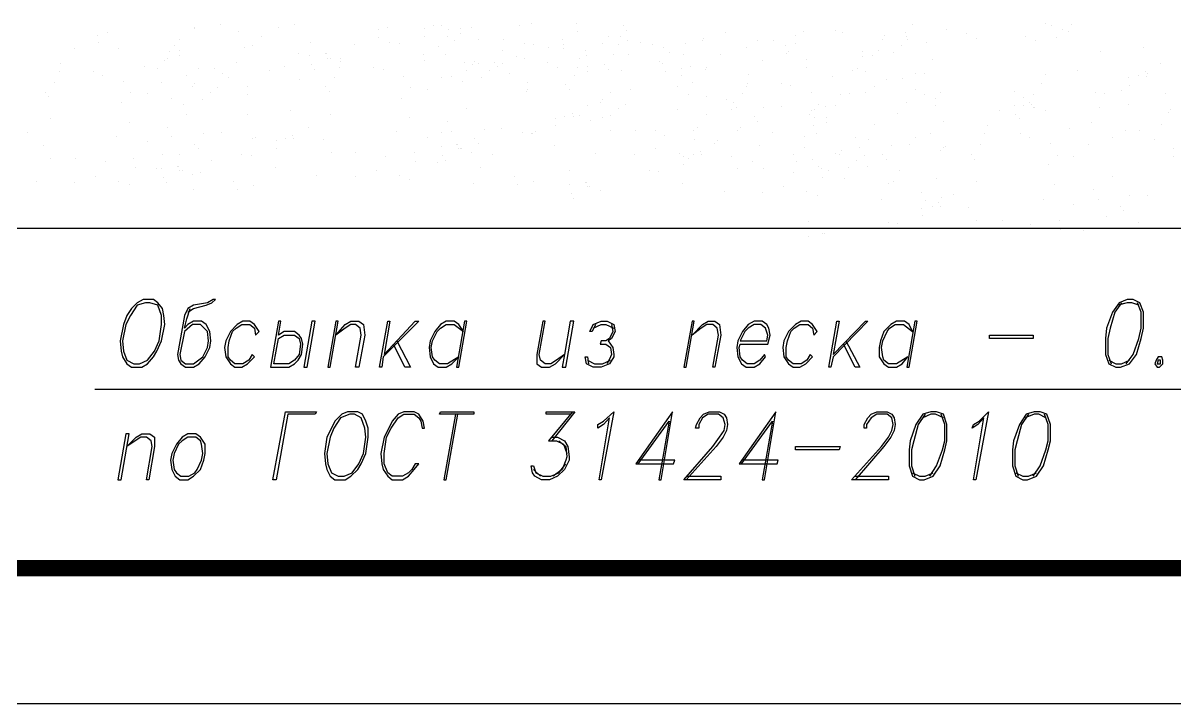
# Model space of a CAD drawing. Header units: millimetres. Extents: x 4241 to 6572, y 870 to 1291.
# Drawn here: x 5114.76 to 5157.22, y 870.65 to 895.74 of the extents above; entities that cross this region are included whole.
import ezdxf
from ezdxf.enums import TextEntityAlignment as Align

# ---------------------------------------------------------------- set-up
doc = ezdxf.new("R2010")
doc.units = ezdxf.units.MM
doc.layers.add('_Штамп_рамка', color=7, linetype='Continuous')
doc.layers.add('PDF _0', color=7, linetype='Continuous')
doc.styles.add('Romans_2.5', font='romans.shx', dxfattribs={"width": 0.75, "height": 2.5})

# ---------------------------------------------------------------- blocks, each defined once
blk = doc.blocks.new('*U779')
blk.add_lwpolyline([(0, 0), (0, 420), (1189, 420), (1189, 0), (0, 0)])
at = {"const_width": 0.6}
blk.add_lwpolyline([(20, 5), (20, 415), (1184, 415), (1184, 5), (20, 5)], dxfattribs=at)
at = {"style": 'Romans_2.5', "width": 0.75}
blk.add_attdef('ФОРМАТ', text='', height=2.5, dxfattribs=at).set_placement((1149, 2.5), align=Align.MIDDLE_LEFT)

msp = doc.modelspace()

# ---------------------------------------------------------------- linework, layer by layer
at = {"layer": 'PDF _0', "lineweight": 25}
for points in [[(5117.4084, 882.2574), (5169.7765, 882.2574), (5194.7117, 919.7237)], [(5092.8542, 888.1843), (5226.5475, 888.1843), (5227.5212, 886.1099), (5228.1986, 890.2587), (5229.1723, 888.1843), (5316.2973, 888.1843)], [(5120.8375, 885.0939), (5121.0492, 885.2209), (5121.5149, 885.3479), (5121.7265, 885.4325), (5121.8535, 885.5595), (5121.7689, 885.5595), (5121.5572, 885.4325), (5121.0492, 885.3479), (5120.8375, 885.2209), (5120.7105, 884.9669), (5120.4565, 883.5275), (5120.4988, 883.3158), (5120.5835, 883.1888), (5120.7528, 883.0618), (5121.0492, 883.0618), (5121.2608, 883.1888), (5121.4725, 883.4428), (5121.6419, 883.7815), (5121.6842, 884.0355), (5121.6419, 884.3742), (5121.5149, 884.6282), (5121.3455, 884.7552), (5121.0492, 884.7552), (5120.8375, 884.6282), (5120.7105, 884.5012), (5120.7952, 884.8399), (5120.9222, 885.2209)], [(5155.2557, 885.4325), (5155.0017, 885.0939), (5154.8323, 884.5012), (5154.7477, 884.1202), (5154.7477, 883.5275), (5154.8747, 883.1888)], [(5155.8907, 885.3479), (5155.6367, 885.4325), (5155.4674, 885.4325), (5155.1287, 885.3479)], [(5155.425, 883.1888), (5155.679, 883.5275), (5155.8907, 884.1202), (5155.9754, 884.5012), (5155.9754, 885.0939), (5155.8484, 885.4325)], [(5135.8664, 884.6282), (5135.7393, 884.3742), (5135.6547, 884.3742), (5135.7817, 884.6282), (5136.078, 884.7552), (5136.2897, 884.7552), (5136.5437, 884.6282), (5136.586, 884.3742), (5136.459, 884.1202), (5136.332, 884.0355), (5136.5014, 883.7815), (5136.5437, 883.5275), (5136.5437, 883.4428), (5136.3744, 883.1888), (5136.078, 883.0618), (5135.7817, 883.0618), (5135.5277, 883.1888), (5135.4853, 883.4428), (5135.57, 883.4428), (5135.6123, 883.1888)], [(5135.7817, 884.5012), (5136.078, 884.6282), (5136.2474, 884.6282), (5136.5437, 884.5012)], [(5136.459, 884.6282), (5136.5014, 884.3742), (5136.3744, 884.1202), (5136.2474, 884.0355), (5136.078, 884.0355), (5136.0357, 883.9085), (5136.2474, 883.9085), (5136.4167, 883.7815), (5136.459, 883.5275), (5136.4167, 883.4428), (5136.2897, 883.1888)], [(5128.5424, 884.0355), (5129.0505, 883.0618), (5128.8388, 883.0618), (5128.4154, 883.9085)], [(5145.0953, 884.0355), (5145.6034, 883.0618), (5145.434, 883.0618), (5145.0107, 883.9085)], [(5135.57, 883.3158), (5135.824, 883.1888), (5136.1204, 883.1888), (5136.4167, 883.3158)], [(5154.79, 883.3158), (5155.044, 883.1888), (5155.2557, 883.1888), (5155.552, 883.3158)], [(5130.7015, 881.3261), (5130.2782, 878.913), (5130.3628, 878.913), (5130.7862, 881.3261)], [(5134.9773, 881.3261), (5134.046, 881.3261), (5134.046, 881.4107), (5135.1043, 881.4107), (5134.2576, 880.3524)], [(5135.0197, 881.4107), (5134.1306, 880.3524), (5134.427, 880.3524), (5134.681, 880.2254), (5134.808, 879.8867)], [(5137.4327, 879.5057), (5138.5758, 881.0721), (5138.1948, 878.913), (5138.2794, 878.913), (5138.7028, 881.4107), (5137.3481, 879.5057), (5138.7451, 879.5057), (5138.7875, 879.6327), (5137.4327, 879.6327)], [(5139.2531, 879.04), (5140.4808, 879.04), (5140.4808, 878.913), (5139.1261, 878.913), (5140.1845, 880.1407), (5140.4385, 880.4794), (5140.6079, 880.7334), (5140.6502, 880.9451), (5140.5655, 881.1991), (5140.3962, 881.3261), (5140.0152, 881.3261), (5139.8035, 881.1991), (5139.6765, 880.9451), (5139.6765, 880.8181), (5139.5495, 880.8181), (5139.5918, 880.9451), (5139.7188, 881.1991), (5139.8458, 881.3261), (5140.0575, 881.4107), (5140.4385, 881.4107), (5140.6079, 881.3261), (5140.6925, 881.1991), (5140.7349, 880.9451), (5140.6925, 880.7334), (5140.5655, 880.4794), (5140.3115, 880.1407), (5139.2108, 878.913)], [(5141.2429, 879.5057), (5142.3859, 881.0721), (5142.0049, 878.913), (5142.0896, 878.913), (5142.5129, 881.4107), (5141.1582, 879.5057), (5142.5553, 879.5057), (5142.5976, 879.6327), (5141.2429, 879.6327)], [(5145.434, 879.04), (5146.6617, 879.04), (5146.6617, 878.913), (5145.307, 878.913), (5146.4077, 880.1407), (5146.6617, 880.4794), (5146.7887, 880.7334), (5146.8311, 880.9451), (5146.7887, 881.1991), (5146.6194, 881.3261), (5146.2384, 881.3261), (5146.0267, 881.1991), (5145.8574, 880.9451), (5145.8574, 880.8181), (5145.7727, 880.8181), (5145.7727, 880.9451), (5145.8997, 881.1991), (5146.0267, 881.3261), (5146.2384, 881.4107), (5146.6194, 881.4107), (5146.7887, 881.3261), (5146.8734, 881.1991), (5146.9157, 880.9451), (5146.8734, 880.7334), (5146.7464, 880.4794), (5146.4924, 880.1407), (5145.434, 878.913)], [(5148.0164, 881.3261), (5147.7624, 880.9451), (5147.5931, 880.3524), (5147.5084, 880.0137), (5147.5084, 879.421), (5147.6354, 879.04)], [(5148.6938, 881.1991), (5148.3975, 881.3261), (5148.2281, 881.3261), (5147.9318, 881.1991)], [(5148.1858, 879.04), (5148.4398, 879.421), (5148.6515, 880.0137), (5148.7361, 880.3524), (5148.7361, 880.9451), (5148.6091, 881.3261)], [(5151.8266, 881.3261), (5151.5726, 880.9451), (5151.4032, 880.3524), (5151.3186, 880.0137), (5151.3186, 879.421), (5151.4456, 879.04)], [(5152.4616, 881.1991), (5152.2076, 881.3261), (5152.0382, 881.3261), (5151.6996, 881.1991)], [(5151.9959, 879.04), (5152.2499, 879.421), (5152.4616, 880.0137), (5152.5463, 880.3524), (5152.5463, 880.9451), (5152.4193, 881.3261)], [(5134.2576, 880.4794), (5134.4693, 880.4794), (5134.7233, 880.3524), (5134.8503, 880.1407), (5134.8927, 879.7597), (5134.8927, 879.6327), (5134.7233, 879.294), (5134.4693, 879.04), (5134.173, 878.913), (5133.8766, 878.913), (5133.6226, 879.04), (5133.5379, 879.167), (5133.4956, 879.421), (5133.5803, 879.421), (5133.6649, 879.167), (5133.919, 879.04), (5134.2153, 879.04), (5134.5116, 879.167), (5134.7656, 879.5057)], [(5134.5116, 880.3524), (5134.7656, 880.1407), (5134.808, 879.7597), (5134.7656, 879.6327), (5134.6386, 879.294), (5134.3, 879.04)], [(5133.8343, 879.04), (5133.5803, 879.294)], [(5147.5508, 879.167), (5147.8048, 879.04), (5148.0164, 879.04), (5148.3128, 879.167)], [(5151.3609, 879.167), (5151.6149, 879.04), (5151.8266, 879.04), (5152.1229, 879.167)]]:
    msp.add_lwpolyline(points, dxfattribs=at)
at = {"layer": 'PDF _0', "lineweight": 9}
for points in [[(5121.0915, 895.5929), (5121.0915, 895.5929)], [(5121.0915, 895.5506), (5121.0915, 895.5506)], [(5122.0229, 895.6776), (5122.0229, 895.6776)], [(5124.1819, 895.5929), (5124.1819, 895.5929)], [(5124.7746, 895.6776), (5124.7746, 895.6776)], [(5128.2038, 895.5929), (5128.2038, 895.5929)], [(5129.5585, 895.5506), (5129.5585, 895.5506)], [(5129.8971, 895.6352), (5129.8971, 895.6352)], [(5130.1935, 895.6352), (5130.1935, 895.6352)], [(5130.8708, 895.5506), (5130.8708, 895.5506)], [(5131.2942, 895.5929), (5131.2942, 895.5929)], [(5133.0723, 895.6352), (5133.0723, 895.6352)], [(5133.4956, 895.7199), (5133.4956, 895.7199)], [(5135.1467, 895.7199), (5135.1467, 895.7199)], [(5136.8824, 895.6352), (5136.8824, 895.6352)], [(5147.5508, 895.6776), (5147.5508, 895.6776)], [(5152.4616, 895.7199), (5152.4616, 895.7199)], [(5152.6733, 895.6352), (5152.6733, 895.6352)], [(5153.393, 895.6776), (5153.393, 895.6776)], [(5117.4931, 895.2966), (5117.4931, 895.2966)], [(5117.8741, 895.3812), (5117.8741, 895.3812)], [(5120.5412, 895.1272), (5120.5412, 895.1272)], [(5122.7002, 895.4236), (5122.7002, 895.4236)], [(5123.5469, 895.2542), (5123.5469, 895.2542)], [(5127.8651, 895.5082), (5127.8651, 895.5082)], [(5127.8651, 895.2119), (5127.8651, 895.2119)], [(5129.5585, 895.2542), (5129.5585, 895.2542)], [(5130.4052, 895.2542), (5130.4052, 895.2542)], [(5130.4475, 895.5082), (5130.4475, 895.5082)], [(5130.8708, 895.3389), (5130.8708, 895.3389)], [(5131.5482, 895.1272), (5131.5482, 895.1272)], [(5132.4796, 895.1272), (5132.4796, 895.1272)], [(5134.6386, 895.1272), (5134.6386, 895.1272)], [(5135.189, 895.4236), (5135.189, 895.4236)], [(5136.332, 895.2542), (5136.332, 895.2542)], [(5136.7977, 895.2542), (5136.7977, 895.2542)], [(5137.0094, 895.4659), (5137.0094, 895.4659)], [(5139.8458, 895.1695), (5139.8458, 895.1695)], [(5140.6502, 895.3812), (5140.6502, 895.3812)], [(5143.2326, 895.2966), (5143.2326, 895.2966)], [(5143.529, 895.4236), (5143.529, 895.4236)], [(5144.7143, 895.4659), (5144.7143, 895.4659)], [(5144.9683, 895.3812), (5144.9683, 895.3812)], [(5146.4501, 895.1272), (5146.4501, 895.1272)], [(5146.4501, 895.1272), (5146.4501, 895.1272)], [(5146.5347, 895.2966), (5146.5347, 895.2966)], [(5147.2968, 895.3812), (5147.2968, 895.3812)], [(5147.3391, 895.2542), (5147.3391, 895.2542)], [(5147.3814, 895.1272), (5147.3814, 895.1272)], [(5148.8208, 895.5082), (5148.8208, 895.5082)], [(5149.5405, 895.3389), (5149.5405, 895.3389)], [(5149.9215, 895.1695), (5149.9215, 895.1695)], [(5151.6996, 895.2542), (5151.6996, 895.2542)], [(5152.8426, 895.2119), (5152.8426, 895.2119)], [(5153.0966, 895.5082), (5153.0966, 895.5082)], [(5153.3083, 895.4236), (5153.3083, 895.4236)], [(5116.6464, 894.7885), (5116.6464, 894.7885)], [(5117.5354, 895.0425), (5117.5354, 895.0425)], [(5118.2974, 894.7885), (5118.2974, 894.7885)], [(5120.1601, 894.7039), (5120.1601, 894.7039)], [(5120.3295, 894.9155), (5120.3295, 894.9155)], [(5120.5412, 894.7462), (5120.5412, 894.7462)], [(5122.9119, 894.8309), (5122.9119, 894.8309)], [(5123.2082, 894.9155), (5123.2082, 894.9155)], [(5125.3673, 895.0425), (5125.3673, 895.0425)], [(5126.976, 894.9579), (5126.976, 894.9579)], [(5128.2884, 895.0425), (5128.2884, 895.0425)], [(5128.6271, 895.0002), (5128.6271, 895.0002)], [(5128.6271, 895.0002), (5128.6271, 895.0002)], [(5130.0665, 894.8732), (5130.0665, 894.8732)], [(5130.6592, 895.0849), (5130.6592, 895.0849)], [(5132.4372, 894.7462), (5132.4372, 894.7462)], [(5133.2416, 895.0002), (5133.2416, 895.0002)], [(5133.5803, 894.9579), (5133.5803, 894.9579)], [(5134.1306, 894.8309), (5134.1306, 894.8309)], [(5134.681, 894.9579), (5134.681, 894.9579)], [(5134.681, 894.7885), (5134.681, 894.7885)], [(5135.4853, 894.7462), (5135.4853, 894.7462)], [(5136.1204, 895.0002), (5136.1204, 895.0002)], [(5136.7131, 894.9579), (5136.7131, 894.9579)], [(5137.0517, 895.0849), (5137.0517, 895.0849)], [(5137.5174, 895.0425), (5137.5174, 895.0425)], [(5137.9831, 894.9579), (5137.9831, 894.9579)], [(5138.3641, 894.8309), (5138.3641, 894.8309)], [(5139.1685, 895.0002), (5139.1685, 895.0002)], [(5139.8035, 895.0849), (5139.8035, 895.0849)], [(5141.4122, 894.8309), (5141.4122, 894.8309)], [(5141.8356, 895.0849), (5141.8356, 895.0849)], [(5142.4282, 895.0849), (5142.4282, 895.0849)], [(5142.8516, 894.9155), (5142.8516, 894.9155)], [(5142.9786, 894.7039), (5142.9786, 894.7039)], [(5143.2326, 895.0002), (5143.2326, 895.0002)], [(5145.688, 894.7039), (5145.688, 894.7039)], [(5146.2807, 894.7462), (5146.2807, 894.7462)], [(5147.1274, 894.9155), (5147.1274, 894.9155)], [(5148.0588, 895.0425), (5148.0588, 895.0425)], [(5152.0806, 895.0849), (5152.0806, 895.0849)], [(5154.4937, 894.7039), (5154.4937, 894.7039)], [(5156.0601, 894.8309), (5156.0601, 894.8309)], [(5119.9908, 894.3652), (5119.9908, 894.3652)], [(5120.0755, 894.4499), (5120.0755, 894.4499)], [(5120.5412, 894.5345), (5120.5412, 894.5345)], [(5122.6156, 894.2805), (5122.6156, 894.2805)], [(5124.9016, 894.6192), (5124.9016, 894.6192)], [(5125.325, 894.5345), (5125.325, 894.5345)], [(5125.9177, 894.6192), (5125.9177, 894.6192)], [(5125.96, 894.6192), (5125.96, 894.6192)], [(5126.0023, 894.4499), (5126.0023, 894.4499)], [(5126.087, 894.4499), (5126.087, 894.4499)], [(5126.468, 894.4499), (5126.468, 894.4499)], [(5126.468, 894.3229), (5126.468, 894.3229)], [(5129.5161, 894.5769), (5129.5161, 894.5769)], [(5129.5585, 894.3652), (5129.5585, 894.3652)], [(5130.3205, 894.5769), (5130.3205, 894.5769)], [(5131.0402, 894.2805), (5131.0402, 894.2805)], [(5131.4212, 894.3229), (5131.4212, 894.3229)], [(5132.1409, 894.2805), (5132.1409, 894.2805)], [(5132.9453, 894.4922), (5132.9453, 894.4922)], [(5133.2416, 894.4499), (5133.2416, 894.4499)], [(5134.0883, 894.2805), (5134.0883, 894.2805)], [(5135.2737, 894.4499), (5135.2737, 894.4499)], [(5135.5277, 894.5345), (5135.5277, 894.5345)], [(5136.5437, 894.5769), (5136.5437, 894.5769)], [(5137.0941, 894.5769), (5137.0941, 894.5769)], [(5138.2371, 894.3229), (5138.2371, 894.3229)], [(5138.5758, 894.6615), (5138.5758, 894.6615)], [(5139.1261, 894.5769), (5139.1261, 894.5769)], [(5140.4808, 894.5769), (5140.4808, 894.5769)], [(5142.0049, 894.3652), (5142.0049, 894.3652)], [(5142.8939, 894.6192), (5142.8939, 894.6192)], [(5143.656, 894.4075), (5143.656, 894.4075)], [(5143.656, 894.4075), (5143.656, 894.4075)], [(5145.688, 894.4922), (5145.688, 894.4922)], [(5146.069, 894.5345), (5146.069, 894.5345)], [(5146.8311, 894.6615), (5146.8311, 894.6615)], [(5148.2705, 894.4075), (5148.2705, 894.4075)], [(5116.096, 893.9418), (5116.096, 893.9418)], [(5116.1383, 894.2382), (5116.1383, 894.2382)], [(5117.366, 893.9418), (5117.366, 893.9418)], [(5119.2288, 894.1535), (5119.2288, 894.1535)], [(5119.7368, 894.0688), (5119.7368, 894.0688)], [(5121.2185, 894.0688), (5121.2185, 894.0688)], [(5121.8112, 894.0688), (5121.8112, 894.0688)], [(5122.1075, 893.8995), (5122.1075, 893.8995)], [(5123.8433, 893.9842), (5123.8433, 893.9842)], [(5124.3936, 894.1535), (5124.3936, 894.1535)], [(5125.4097, 894.1958), (5125.4097, 894.1958)], [(5125.4943, 894.0265), (5125.4943, 894.0265)], [(5126.4257, 894.1112), (5126.4257, 894.1112)], [(5127.6957, 894.1112), (5127.6957, 894.1112)], [(5128.0344, 894.0265), (5128.0344, 894.0265)], [(5131.1249, 893.9842), (5131.1249, 893.9842)], [(5131.3365, 894.1958), (5131.3365, 894.1958)], [(5131.5482, 894.2382), (5131.5482, 894.2382)], [(5131.9716, 893.9842), (5131.9716, 893.9842)], [(5132.2679, 894.1535), (5132.2679, 894.1535)], [(5132.4372, 894.2382), (5132.4372, 894.2382)], [(5132.6912, 893.8995), (5132.6912, 893.8995)], [(5134.4693, 894.1112), (5134.4693, 894.1112)], [(5135.189, 894.1112), (5135.189, 894.1112)], [(5135.57, 894.1535), (5135.57, 894.1535)], [(5135.57, 893.9418), (5135.57, 893.9418)], [(5136.205, 894.1958), (5136.205, 894.1958)], [(5136.332, 894.0265), (5136.332, 894.0265)], [(5136.8401, 893.9842), (5136.8401, 893.9842)], [(5138.3218, 894.2382), (5138.3218, 894.2382)], [(5138.4488, 893.9418), (5138.4488, 893.9418)], [(5139.0415, 894.0688), (5139.0415, 894.0688)], [(5139.3801, 894.1535), (5139.3801, 894.1535)], [(5139.9305, 894.0265), (5139.9305, 894.0265)], [(5139.9728, 894.1112), (5139.9728, 894.1112)], [(5141.4969, 893.8572), (5141.4969, 893.8572)], [(5143.656, 894.1112), (5143.656, 894.1112)], [(5145.3493, 893.9842), (5145.3493, 893.9842)], [(5145.5187, 894.0688), (5145.5187, 894.0688)], [(5145.815, 893.9418), (5145.815, 893.9418)], [(5147.6778, 893.8995), (5147.6778, 893.8995)], [(5147.9741, 893.8995), (5147.9741, 893.8995)], [(5152.4616, 893.8572), (5152.4616, 893.8572)], [(5153.647, 893.9842), (5153.647, 893.9842)], [(5156.1447, 893.9418), (5156.1447, 893.9418)], [(5156.2294, 893.8995), (5156.2294, 893.8995)], [(5156.6951, 894.2382), (5156.6951, 894.2382)], [(5115.9267, 893.5608), (5115.9267, 893.5608)], [(5117.7047, 893.8148), (5117.7047, 893.8148)], [(5118.4668, 893.6032), (5118.4668, 893.6032)], [(5119.8638, 893.5608), (5119.8638, 893.5608)], [(5120.7952, 893.8148), (5120.7952, 893.8148)], [(5121.0915, 893.5185), (5121.0915, 893.5185)], [(5122.3192, 893.7302), (5122.3192, 893.7302)], [(5124.944, 893.6455), (5124.944, 893.6455)], [(5126.2564, 893.7302), (5126.2564, 893.7302)], [(5128.7964, 893.7725), (5128.7964, 893.7725)], [(5130.1935, 893.7302), (5130.1935, 893.7302)], [(5130.5745, 893.7725), (5130.5745, 893.7725)], [(5130.9555, 893.6032), (5130.9555, 893.6032)], [(5131.6752, 893.7302), (5131.6752, 893.7302)], [(5133.3686, 893.5608), (5133.3686, 893.5608)], [(5134.7656, 893.4762), (5134.7656, 893.4762)], [(5135.1043, 893.8148), (5135.1043, 893.8148)], [(5139.0415, 893.8148), (5139.0415, 893.8148)], [(5139.4225, 893.5608), (5139.4225, 893.5608)], [(5141.4545, 893.5185), (5141.4545, 893.5185)], [(5142.7246, 893.5185), (5142.7246, 893.5185)], [(5143.0633, 893.4338), (5143.0633, 893.4338)], [(5144.5873, 893.7725), (5144.5873, 893.7725)], [(5146.5771, 893.6455), (5146.5771, 893.6455)], [(5147.1697, 893.6878), (5147.1697, 893.6878)], [(5152.2923, 893.5185), (5152.2923, 893.5185)], [(5155.5097, 893.7302), (5155.5097, 893.7302)], [(5155.552, 893.4338), (5155.552, 893.4338)], [(5155.8907, 893.8148), (5155.8907, 893.8148)], [(5156.1871, 893.7725), (5156.1871, 893.7725)], [(5115.588, 893.1798), (5115.588, 893.1798)], [(5115.715, 893.0528), (5115.715, 893.0528)], [(5118.7208, 893.1798), (5118.7208, 893.1798)], [(5119.3558, 893.1375), (5119.3558, 893.1375)], [(5121.0068, 893.3915), (5121.0068, 893.3915)], [(5121.6842, 893.1798), (5121.6842, 893.1798)], [(5121.9382, 893.3492), (5121.9382, 893.3492)], [(5123.0389, 893.3915), (5123.0389, 893.3915)], [(5123.0389, 893.0951), (5123.0389, 893.0951)], [(5125.9177, 893.3915), (5125.9177, 893.3915)], [(5126.0447, 893.2221), (5126.0447, 893.2221)], [(5129.0505, 893.3492), (5129.0505, 893.3492)], [(5129.6855, 893.3068), (5129.6855, 893.3068)], [(5133.3263, 893.2221), (5133.3263, 893.2221)], [(5133.3686, 893.3068), (5133.3686, 893.3068)], [(5134.8927, 893.3068), (5134.8927, 893.3068)], [(5136.4167, 893.1798), (5136.4167, 893.1798)], [(5137.1364, 893.3068), (5137.1364, 893.3068)], [(5138.8721, 893.3915), (5138.8721, 893.3915)], [(5139.2955, 893.0951), (5139.2955, 893.0951)], [(5139.9728, 893.0528), (5139.9728, 893.0528)], [(5141.2852, 893.1375), (5141.2852, 893.1375)], [(5141.4122, 893.3915), (5141.4122, 893.3915)], [(5143.8253, 893.1798), (5143.8253, 893.1798)], [(5144.8837, 893.0951), (5144.8837, 893.0951)], [(5145.2223, 893.1375), (5145.2223, 893.1375)], [(5145.815, 893.1798), (5145.815, 893.1798)], [(5146.1537, 893.3915), (5146.1537, 893.3915)], [(5147.6778, 893.3068), (5147.6778, 893.3068)], [(5147.9741, 893.0951), (5147.9741, 893.0951)], [(5148.5668, 893.1798), (5148.5668, 893.1798)], [(5151.3186, 893.2221), (5151.3186, 893.2221)], [(5151.6572, 893.0105), (5151.6572, 893.0105)], [(5151.9959, 893.0951), (5151.9959, 893.0951)], [(5154.282, 893.1798), (5154.282, 893.1798)], [(5154.6207, 893.1375), (5154.6207, 893.1375)], [(5155.2557, 893.2645), (5155.2557, 893.2645)], [(5156.8644, 893.1375), (5156.8644, 893.1375)], [(5118.3821, 892.7988), (5118.3821, 892.7988)], [(5120.2448, 892.9681), (5120.2448, 892.9681)], [(5120.6682, 892.7565), (5120.6682, 892.7565)], [(5121.3879, 892.9258), (5121.3879, 892.9258)], [(5128.7118, 892.9681), (5128.7118, 892.9681)], [(5131.1249, 892.5871), (5131.1249, 892.5871)], [(5135.57, 892.7141), (5135.57, 892.7141)], [(5136.0357, 892.7988), (5136.0357, 892.7988)], [(5136.1204, 892.9258), (5136.1204, 892.9258)], [(5136.7131, 892.5871), (5136.7131, 892.5871)], [(5136.9671, 892.7565), (5136.9671, 892.7565)], [(5140.6925, 892.9258), (5140.6925, 892.9258)], [(5140.9465, 892.7988), (5140.9465, 892.7988)], [(5141.0735, 892.6295), (5141.0735, 892.6295)], [(5142.0472, 892.6295), (5142.0472, 892.6295)], [(5142.7246, 892.6718), (5142.7246, 892.6718)], [(5144.0793, 892.7565), (5144.0793, 892.7565)], [(5144.3333, 892.6718), (5144.3333, 892.6718)], [(5144.7143, 892.7141), (5144.7143, 892.7141)], [(5147.3391, 892.7988), (5147.3391, 892.7988)], [(5148.3975, 892.9681), (5148.3975, 892.9681)], [(5148.3975, 892.7141), (5148.3975, 892.7141)], [(5151.3186, 892.7141), (5151.3186, 892.7141)], [(5151.6572, 892.7141), (5151.6572, 892.7141)], [(5151.8689, 892.7988), (5151.8689, 892.7988)], [(5151.9536, 892.7565), (5151.9536, 892.7565)], [(5151.9959, 892.6295), (5151.9959, 892.6295)], [(5152.0382, 892.6295), (5152.0382, 892.6295)], [(5154.4513, 892.6295), (5154.4513, 892.6295)], [(5155.5097, 892.7565), (5155.5097, 892.7565)], [(5115.7573, 892.2061), (5115.7573, 892.2061)], [(5120.7952, 892.3755), (5120.7952, 892.3755)], [(5123.0389, 892.3755), (5123.0389, 892.3755)], [(5124.6053, 892.5025), (5124.6053, 892.5025)], [(5126.087, 892.3755), (5126.087, 892.3755)], [(5129.0081, 892.2484), (5129.0081, 892.2484)], [(5134.3846, 892.2061), (5134.3846, 892.2061)], [(5134.7233, 892.2908), (5134.7233, 892.2908)], [(5135.0197, 892.4178), (5135.0197, 892.4178)], [(5135.062, 892.2908), (5135.062, 892.2908)], [(5135.2737, 892.3331), (5135.2737, 892.3331)], [(5135.697, 892.1638), (5135.697, 892.1638)], [(5136.1204, 892.2484), (5136.1204, 892.2484)], [(5136.4167, 892.3331), (5136.4167, 892.3331)], [(5138.8721, 892.5448), (5138.8721, 892.5448)], [(5139.9728, 892.3755), (5139.9728, 892.3755)], [(5140.8619, 892.5448), (5140.8619, 892.5448)], [(5141.7086, 892.2908), (5141.7086, 892.2908)], [(5143.7406, 892.3755), (5143.7406, 892.3755)], [(5143.8253, 892.5025), (5143.8253, 892.5025)], [(5143.9523, 892.5448), (5143.9523, 892.5448)], [(5143.9523, 892.2484), (5143.9523, 892.2484)], [(5144.3756, 892.2484), (5144.3756, 892.2484)], [(5147.0004, 892.4178), (5147.0004, 892.4178)], [(5150.7682, 892.5025), (5150.7682, 892.5025)], [(5151.3609, 892.3755), (5151.3609, 892.3755)], [(5151.4879, 892.2061), (5151.4879, 892.2061)], [(5152.4616, 892.5025), (5152.4616, 892.5025)], [(5152.4616, 892.5025), (5152.4616, 892.5025)], [(5156.9914, 892.4601), (5156.9914, 892.4601)], [(5157.0761, 892.5448), (5157.0761, 892.5448)], [(5114.9106, 891.6981), (5114.9106, 891.6981)], [(5118.6784, 892.0791), (5118.6784, 892.0791)], [(5120.0755, 891.9098), (5120.0755, 891.9098)], [(5122.0652, 891.6981), (5122.0652, 891.6981)], [(5125.2827, 891.9098), (5125.2827, 891.9098)], [(5128.5424, 891.7404), (5128.5424, 891.7404)], [(5130.1935, 891.6981), (5130.1935, 891.6981)], [(5130.4052, 892.1214), (5130.4052, 892.1214)], [(5130.5745, 891.7404), (5130.5745, 891.7404)], [(5131.7599, 891.8251), (5131.7599, 891.8251)], [(5132.3949, 891.8674), (5132.3949, 891.8674)], [(5133.1569, 891.6981), (5133.1569, 891.6981)], [(5133.6649, 891.7404), (5133.6649, 891.7404)], [(5134.3846, 891.9521), (5134.3846, 891.9521)], [(5136.4167, 891.7828), (5136.4167, 891.7828)], [(5137.3481, 891.7828), (5137.3481, 891.7828)], [(5138.0678, 891.7828), (5138.0678, 891.7828)], [(5139.4648, 891.7828), (5139.4648, 891.7828)], [(5139.6342, 891.9098), (5139.6342, 891.9098)], [(5141.1159, 891.7828), (5141.1159, 891.7828)], [(5141.2005, 891.9098), (5141.2005, 891.9098)], [(5141.8356, 892.1214), (5141.8356, 892.1214)], [(5142.3859, 891.6981), (5142.3859, 891.6981)], [(5143.91, 891.9521), (5143.91, 891.9521)], [(5144.3756, 892.0791), (5144.3756, 892.0791)], [(5146.1537, 891.9944), (5146.1537, 891.9944)], [(5148.6938, 892.1214), (5148.6938, 892.1214)], [(5150.3025, 891.9521), (5150.3025, 891.9521)], [(5153.3506, 891.8674), (5153.3506, 891.8674)], [(5154.155, 892.0791), (5154.155, 892.0791)], [(5155.3827, 891.7828), (5155.3827, 891.7828)], [(5155.933, 891.7828), (5155.933, 891.7828)], [(5156.7374, 891.9944), (5156.7374, 891.9944)], [(5118.2127, 891.5711), (5118.2127, 891.5711)], [(5119.3558, 891.3594), (5119.3558, 891.3594)], [(5120.2448, 891.5711), (5120.2448, 891.5711)], [(5121.0915, 891.2747), (5121.0915, 891.2747)], [(5121.4302, 891.6558), (5121.4302, 891.6558)], [(5123.2082, 891.4864), (5123.2082, 891.4864)], [(5123.3353, 891.5288), (5123.3353, 891.5288)], [(5124.0973, 891.4018), (5124.0973, 891.4018)], [(5124.436, 891.4864), (5124.436, 891.4864)], [(5124.69, 891.6134), (5124.69, 891.6134)], [(5124.7323, 891.4864), (5124.7323, 891.4864)], [(5125.833, 891.4441), (5125.833, 891.4441)], [(5129.6855, 891.5288), (5129.6855, 891.5288)], [(5130.7438, 891.2747), (5130.7438, 891.2747)], [(5130.7862, 891.2747), (5130.7862, 891.2747)], [(5131.4212, 891.4864), (5131.4212, 891.4864)], [(5131.5482, 891.3171), (5131.5482, 891.3171)], [(5133.4956, 891.6558), (5133.4956, 891.6558)], [(5133.5379, 891.6558), (5133.5379, 891.6558)], [(5138.4064, 891.6134), (5138.4064, 891.6134)], [(5139.5071, 891.4441), (5139.5071, 891.4441)], [(5140.2692, 891.3171), (5140.2692, 891.3171)], [(5140.3538, 891.4018), (5140.3538, 891.4018)], [(5143.5713, 891.5711), (5143.5713, 891.5711)], [(5143.9946, 891.6558), (5143.9946, 891.6558)], [(5145.434, 891.5288), (5145.434, 891.5288)], [(5145.942, 891.4441), (5145.942, 891.4441)], [(5147.4238, 891.2747), (5147.4238, 891.2747)], [(5147.6778, 891.5288), (5147.6778, 891.5288)], [(5148.2281, 891.6558), (5148.2281, 891.6558)], [(5150.0485, 891.2747), (5150.0485, 891.2747)], [(5150.2179, 891.6558), (5150.2179, 891.6558)], [(5151.5302, 891.6558), (5151.5302, 891.6558)], [(5151.8689, 891.5288), (5151.8689, 891.5288)], [(5152.6309, 891.3171), (5152.6309, 891.3171)], [(5154.028, 891.2747), (5154.028, 891.2747)], [(5154.917, 891.5288), (5154.917, 891.5288)], [(5156.4834, 891.4441), (5156.4834, 891.4441)], [(5115.5033, 891.2324), (5115.5033, 891.2324)], [(5119.9061, 890.8937), (5119.9061, 890.8937)], [(5120.5412, 890.8937), (5120.5412, 890.8937)], [(5121.2185, 891.1054), (5121.2185, 891.1054)], [(5122.8272, 890.8937), (5122.8272, 890.8937)], [(5123.1659, 890.8514), (5123.1659, 890.8514)], [(5124.0973, 891.1054), (5124.0973, 891.1054)], [(5126.1294, 890.9784), (5126.1294, 890.9784)], [(5127.0184, 890.9784), (5127.0184, 890.9784)], [(5129.1775, 890.9784), (5129.1775, 890.9784)], [(5130.1935, 891.1901), (5130.1935, 891.1901)], [(5130.2358, 890.8514), (5130.2358, 890.8514)], [(5130.8285, 891.1054), (5130.8285, 891.1054)], [(5130.8708, 891.1054), (5130.8708, 891.1054)], [(5130.9132, 891.1054), (5130.9132, 891.1054)], [(5131.2942, 890.9784), (5131.2942, 890.9784)], [(5132.0562, 890.8937), (5132.0562, 890.8937)], [(5134.3423, 891.2324), (5134.3423, 891.2324)], [(5135.8664, 890.9361), (5135.8664, 890.9361)], [(5137.3057, 890.8937), (5137.3057, 890.8937)], [(5138.0678, 891.1054), (5138.0678, 891.1054)], [(5138.9568, 890.9361), (5138.9568, 890.9361)], [(5139.4648, 890.8937), (5139.4648, 890.8937)], [(5139.7188, 891.0207), (5139.7188, 891.0207)], [(5139.7612, 890.8937), (5139.7612, 890.8937)], [(5141.9202, 891.2324), (5141.9202, 891.2324)], [(5143.1479, 890.8937), (5143.1479, 890.8937)], [(5143.5713, 891.1477), (5143.5713, 891.1477)], [(5144.7143, 890.9361), (5144.7143, 890.9361)], [(5144.8413, 890.8937), (5144.8413, 890.8937)], [(5144.926, 891.0631), (5144.926, 891.0631)], [(5145.6034, 891.1477), (5145.6034, 891.1477)], [(5145.7727, 890.8514), (5145.7727, 890.8514)], [(5146.4501, 890.8937), (5146.4501, 890.8937)], [(5146.7887, 891.2324), (5146.7887, 891.2324)], [(5148.5668, 891.0631), (5148.5668, 891.0631)], [(5148.6938, 891.1477), (5148.6938, 891.1477)], [(5148.7785, 891.1901), (5148.7785, 891.1901)], [(5149.7098, 890.8937), (5149.7098, 890.8937)], [(5152.8849, 890.8514), (5152.8849, 890.8514)], [(5157.1608, 891.1054), (5157.1608, 891.1054)], [(5115.7573, 890.7667), (5115.7573, 890.7667)], [(5116.6887, 890.7667), (5116.6887, 890.7667)], [(5117.7894, 890.6397), (5117.7894, 890.6397)], [(5118.8478, 890.7667), (5118.8478, 890.7667)], [(5118.8901, 890.4281), (5118.8901, 890.4281)], [(5120.4565, 890.4704), (5120.4565, 890.4704)], [(5120.4988, 890.4704), (5120.4988, 890.4704)], [(5121.7265, 890.6821), (5121.7265, 890.6821)], [(5124.0549, 890.4281), (5124.0549, 890.4281)], [(5128.1191, 890.8091), (5128.1191, 890.8091)], [(5129.2198, 890.6397), (5129.2198, 890.6397)], [(5130.0242, 890.5974), (5130.0242, 890.5974)], [(5130.3205, 890.6821), (5130.3205, 890.6821)], [(5131.6329, 890.4281), (5131.6329, 890.4281)], [(5139.1261, 890.8091), (5139.1261, 890.8091)], [(5139.1261, 890.5127), (5139.1261, 890.5127)], [(5139.2955, 890.7667), (5139.2955, 890.7667)], [(5140.8619, 890.8091), (5140.8619, 890.8091)], [(5141.6662, 890.6397), (5141.6662, 890.6397)], [(5143.2749, 890.6397), (5143.2749, 890.6397)], [(5143.8676, 890.7244), (5143.8676, 890.7244)], [(5144.0793, 890.4704), (5144.0793, 890.4704)], [(5145.18, 890.4281), (5145.18, 890.4281)], [(5145.4764, 890.6821), (5145.4764, 890.6821)], [(5145.8997, 890.4704), (5145.8997, 890.4704)], [(5146.5771, 890.7244), (5146.5771, 890.7244)], [(5149.8368, 890.7244), (5149.8368, 890.7244)], [(5152.5463, 890.5127), (5152.5463, 890.5127)], [(5153.4776, 890.8091), (5153.4776, 890.8091)], [(5157.1608, 890.8091), (5157.1608, 890.8091)], [(5117.4507, 890.0894), (5117.4507, 890.0894)], [(5119.6945, 890.3857), (5119.6945, 890.3857)], [(5119.8638, 890.3857), (5119.8638, 890.3857)], [(5119.9485, 890.047), (5119.9485, 890.047)], [(5120.5412, 890.301), (5120.5412, 890.301)], [(5120.6258, 890.301), (5120.6258, 890.301)], [(5121.0068, 890.174), (5121.0068, 890.174)], [(5121.3032, 890.2164), (5121.3032, 890.2164)], [(5125.579, 890.1317), (5125.579, 890.1317)], [(5127.0184, 890.0894), (5127.0184, 890.0894)], [(5127.7804, 890.301), (5127.7804, 890.301)], [(5128.6271, 890.1317), (5128.6271, 890.1317)], [(5132.8606, 890.0894), (5132.8606, 890.0894)], [(5134.8927, 890.301), (5134.8927, 890.301)], [(5137.8561, 890.301), (5137.8561, 890.301)], [(5138.1948, 890.2587), (5138.1948, 890.2587)], [(5141.1159, 890.3857), (5141.1159, 890.3857)], [(5142.0472, 890.3857), (5142.0472, 890.3857)], [(5143.1479, 890.2164), (5143.1479, 890.2164)], [(5144.2063, 890.3857), (5144.2063, 890.3857)], [(5144.2486, 890.047), (5144.2486, 890.047)], [(5144.4603, 890.301), (5144.4603, 890.301)], [(5145.053, 890.0047), (5145.053, 890.0047)], [(5147.0851, 890.301), (5147.0851, 890.301)], [(5148.4398, 890.0047), (5148.4398, 890.0047)], [(5154.917, 890.0894), (5154.917, 890.0894)], [(5115.2493, 889.92), (5115.2493, 889.92)], [(5116.6464, 889.8777), (5116.6464, 889.8777)], [(5118.2974, 889.92), (5118.2974, 889.92)], [(5118.6784, 889.793), (5118.6784, 889.793)], [(5120.0331, 889.8777), (5120.0331, 889.8777)], [(5121.0492, 889.6237), (5121.0492, 889.6237)], [(5122.5309, 889.92), (5122.5309, 889.92)], [(5122.6579, 889.6237), (5122.6579, 889.6237)], [(5123.2506, 889.7507), (5123.2506, 889.7507)], [(5129.0081, 889.9624), (5129.0081, 889.9624)], [(5131.3789, 889.8354), (5131.3789, 889.8354)], [(5132.9876, 889.793), (5132.9876, 889.793)], [(5133.5803, 889.92), (5133.5803, 889.92)], [(5134.8927, 889.793), (5134.8927, 889.793)], [(5135.4853, 889.8777), (5135.4853, 889.8777)], [(5135.5277, 889.8777), (5135.5277, 889.8777)], [(5135.57, 889.7084), (5135.57, 889.7084)], [(5135.6547, 889.7084), (5135.6547, 889.7084)], [(5136.0357, 889.5814), (5136.0357, 889.5814)], [(5139.0838, 889.8354), (5139.0838, 889.8354)], [(5142.8093, 889.7084), (5142.8093, 889.7084)], [(5146.6617, 889.8354), (5146.6617, 889.8354)], [(5146.8311, 889.92), (5146.8311, 889.92)], [(5149.9215, 889.92), (5149.9215, 889.92)], [(5152.8003, 889.793), (5152.8003, 889.793)], [(5154.2397, 889.6237), (5154.2397, 889.6237)], [(5134.9773, 889.4543), (5134.9773, 889.4543)], [(5135.062, 889.285), (5135.062, 889.285)], [(5140.6079, 889.539), (5140.6079, 889.539)], [(5142.0049, 889.4967), (5142.0049, 889.4967)], [(5143.656, 889.539), (5143.656, 889.539)], [(5144.037, 889.3697), (5144.037, 889.3697)], [(5146.4077, 889.2427), (5146.4077, 889.2427)], [(5147.8894, 889.4967), (5147.8894, 889.4967)], [(5148.0164, 889.2003), (5148.0164, 889.2003)], [(5148.6091, 889.3273), (5148.6091, 889.3273)], [(5149.0748, 889.412), (5149.0748, 889.412)], [(5152.3769, 889.2427), (5152.3769, 889.2427)], [(5154.409, 889.2427), (5154.409, 889.2427)], [(5155.552, 889.3697), (5155.552, 889.3697)], [(5156.2294, 889.3697), (5156.2294, 889.3697)], [(5147.8894, 888.904), (5147.8894, 888.904)], [(5148.2705, 888.9887), (5148.2705, 888.9887)], [(5148.5245, 889.1157), (5148.5245, 889.1157)], [(5148.5668, 888.9887), (5148.5668, 888.9887)], [(5149.6252, 888.9463), (5149.6252, 888.9463)], [(5153.4776, 889.0733), (5153.4776, 889.0733)], [(5155.2134, 888.9887), (5155.2134, 888.9887)], [(5155.3404, 888.8193), (5155.3404, 888.8193)], [(5143.6983, 888.4383), (5143.6983, 888.4383)], [(5146.6617, 888.396), (5146.6617, 888.396)], [(5147.0004, 888.3536), (5147.0004, 888.3536)], [(5147.9318, 888.65), (5147.9318, 888.65)], [(5149.9215, 888.4806), (5149.9215, 888.4806)], [(5150.8529, 888.4806), (5150.8529, 888.4806)], [(5151.9112, 888.3113), (5151.9112, 888.3113)], [(5152.9696, 888.4806), (5152.9696, 888.4806)], [(5154.7053, 888.6077), (5154.7053, 888.6077)], [(5155.8907, 888.396), (5155.8907, 888.396)], [(5143.6983, 887.888), (5143.6983, 887.888)], [(5144.2486, 887.9726), (5144.2486, 887.9726)], [(5144.291, 887.9726), (5144.291, 887.9726)], [(5153.0119, 888.142), (5153.0119, 888.142)], [(5153.8586, 888.0996), (5153.8586, 888.0996)]]:
    msp.add_lwpolyline(points, dxfattribs=at)
at = {"layer": 'PDF _0', "lineweight": 25}
for points in [[(5119.1864, 885.5595), (5118.9748, 885.4325), (5118.7631, 885.2209), (5118.5938, 884.9669), (5118.4668, 884.6282), (5118.3397, 884.0355), (5118.3821, 883.6545), (5118.4244, 883.4428), (5118.5938, 883.1888), (5118.7631, 883.0618), (5119.1441, 883.0618), (5119.3558, 883.1888), (5119.5675, 883.4428), (5119.6945, 883.6545), (5119.8638, 884.0355), (5119.9908, 884.6282), (5119.9485, 884.9669), (5119.9061, 885.2209), (5119.7368, 885.4325), (5119.5675, 885.5595)], [(5119.2711, 885.4325), (5118.9748, 885.3479), (5118.7208, 884.9669), (5118.5514, 884.6282), (5118.4244, 884.0355), (5118.4668, 883.6545), (5118.5938, 883.3158), (5118.8478, 883.1888), (5119.0594, 883.1888), (5119.3558, 883.3158), (5119.6098, 883.6545), (5119.7791, 884.0355), (5119.8638, 884.6282), (5119.8638, 884.9669), (5119.7368, 885.3479), (5119.4405, 885.4325)], [(5155.4674, 885.5595), (5155.171, 885.4325), (5154.917, 885.0939), (5154.7053, 884.5012), (5154.663, 884.1202), (5154.663, 883.5275), (5154.79, 883.1888), (5155.044, 883.0618), (5155.2134, 883.0618), (5155.552, 883.1888), (5155.806, 883.5275), (5155.9754, 884.1202), (5156.0601, 884.5012), (5156.0601, 885.0939), (5155.933, 885.4325), (5155.679, 885.5595)], [(5120.7105, 884.3742), (5120.5412, 883.5275), (5120.5835, 883.3158), (5120.7528, 883.1888), (5121.0492, 883.1888), (5121.3879, 883.4428), (5121.5572, 883.7815), (5121.5995, 884.0355), (5121.5572, 884.3742), (5121.3032, 884.6282), (5121.0068, 884.6282)], [(5123.2929, 883.4428), (5123.2082, 883.5275), (5123.0812, 883.3158), (5122.8696, 883.1888), (5122.5732, 883.1888), (5122.4039, 883.3158), (5122.3192, 883.4428), (5122.3192, 883.7815), (5122.3616, 884.0355), (5122.4886, 884.3742), (5122.6156, 884.5012), (5122.8272, 884.6282), (5123.1236, 884.6282), (5123.2929, 884.5012), (5123.3353, 884.2472), (5123.4623, 884.3742), (5123.2929, 884.6282), (5123.1236, 884.7552), (5122.8696, 884.7552), (5122.6579, 884.6282), (5122.4039, 884.3742), (5122.2345, 884.0355), (5122.1922, 883.7815), (5122.2345, 883.4428), (5122.4039, 883.1888), (5122.5732, 883.0618), (5122.8272, 883.0618), (5123.0389, 883.1888)], [(5124.1819, 884.7552), (5123.8856, 883.0618), (5124.563, 883.0618), (5124.7746, 883.1888), (5124.9016, 883.3158), (5125.0286, 883.5275), (5125.071, 883.9085), (5125.0286, 884.1202), (5124.944, 884.2472), (5124.7746, 884.3742), (5124.3936, 884.3742), (5124.1819, 884.2472), (5124.2666, 884.7552)], [(5125.5367, 884.7552), (5125.4097, 884.7552), (5125.1133, 883.0618), (5125.2403, 883.0618)], [(5126.087, 883.0618), (5126.3834, 884.7552), (5126.2987, 884.7552), (5126.0023, 883.0618)], [(5127.1454, 883.0618), (5127.0184, 883.0618), (5127.2301, 884.2472), (5127.1877, 884.5012), (5127.0184, 884.6282), (5126.849, 884.6282), (5126.6374, 884.5012), (5126.2987, 884.2472), (5126.6374, 884.6282), (5126.849, 884.7552), (5127.1454, 884.7552), (5127.3147, 884.6282), (5127.3571, 884.2472)], [(5128.0768, 883.5275), (5129.2198, 884.7552), (5129.3468, 884.7552), (5128.0344, 883.4428), (5127.9921, 883.0618), (5127.9074, 883.0618), (5128.2038, 884.7552), (5128.2884, 884.7552)], [(5130.8285, 883.4428), (5130.4052, 883.1888), (5130.1088, 883.1888), (5129.9395, 883.3158), (5129.8548, 883.4428), (5129.8125, 883.7815), (5129.8548, 884.0355), (5130.0242, 884.3742), (5130.1512, 884.5012), (5130.3628, 884.6282), (5130.6592, 884.6282), (5130.9979, 884.3742), (5130.8285, 884.6282), (5130.6592, 884.7552), (5130.3628, 884.7552), (5130.1512, 884.6282), (5129.9395, 884.3742), (5129.7701, 884.0355), (5129.7278, 883.7815), (5129.7701, 883.4428), (5129.8971, 883.1888), (5130.0665, 883.0618), (5130.3628, 883.0618), (5130.5745, 883.1888)], [(5130.8285, 883.0618), (5131.1249, 884.7552), (5131.0402, 884.7552), (5130.7438, 883.0618)], [(5134.7233, 883.5275), (5134.427, 883.3158), (5134.2153, 883.1888), (5134.0036, 883.1888), (5133.8343, 883.3158), (5133.7919, 883.5275), (5134.0036, 884.7552), (5133.919, 884.7552), (5133.7073, 883.5275), (5133.7073, 883.1888), (5133.8766, 883.0618), (5134.173, 883.0618), (5134.3846, 883.1888), (5134.7233, 883.5275), (5134.6386, 883.0618), (5134.7656, 883.0618), (5135.062, 884.7552), (5134.935, 884.7552)], [(5139.2108, 883.0618), (5139.5071, 884.7552), (5139.4225, 884.7552), (5139.1261, 883.0618)], [(5140.2692, 883.0618), (5140.1845, 883.0618), (5140.3962, 884.2472), (5140.3538, 884.5012), (5140.1845, 884.6282), (5139.9728, 884.6282), (5139.7612, 884.5012), (5139.4225, 884.2472), (5139.8035, 884.6282), (5140.0152, 884.7552), (5140.2692, 884.7552), (5140.4385, 884.6282), (5140.4808, 884.2472)], [(5141.2005, 883.9085), (5142.2166, 883.9085), (5142.3012, 884.2472), (5142.2589, 884.5012), (5142.1742, 884.6282), (5142.0049, 884.7552), (5141.7086, 884.7552), (5141.4969, 884.6282), (5141.2852, 884.3742), (5141.1159, 884.0355), (5141.0735, 883.7815), (5141.1159, 883.4428), (5141.2429, 883.1888), (5141.4122, 883.0618), (5141.7086, 883.0618), (5141.9202, 883.1888), (5142.1319, 883.4428), (5142.0896, 883.5275), (5141.9202, 883.3158), (5141.7086, 883.1888), (5141.4545, 883.1888), (5141.2852, 883.3158), (5141.2005, 883.4428), (5141.1582, 883.7815)], [(5142.1742, 884.0355), (5142.2166, 884.2472), (5142.1319, 884.5012), (5141.9626, 884.6282), (5141.7086, 884.6282), (5141.4969, 884.5012), (5141.3699, 884.3742), (5141.2005, 884.0355)], [(5143.8676, 883.4428), (5143.783, 883.5275), (5143.656, 883.3158), (5143.4443, 883.1888), (5143.1479, 883.1888), (5142.9786, 883.3158), (5142.8939, 883.4428), (5142.8939, 883.7815), (5142.9363, 884.0355), (5143.0633, 884.3742), (5143.1903, 884.5012), (5143.4019, 884.6282), (5143.6983, 884.6282), (5143.8676, 884.5012), (5143.91, 884.2472), (5144.037, 884.3742), (5143.8676, 884.6282), (5143.6983, 884.7552), (5143.4443, 884.7552), (5143.2326, 884.6282), (5142.9786, 884.3742), (5142.8093, 884.0355), (5142.7669, 883.7815), (5142.8093, 883.4428), (5142.9786, 883.1888), (5143.1479, 883.0618), (5143.4019, 883.0618), (5143.6136, 883.1888)], [(5144.6297, 883.5275), (5145.815, 884.7552), (5145.8997, 884.7552), (5144.6297, 883.4428), (5144.545, 883.0618), (5144.4603, 883.0618), (5144.7567, 884.7552), (5144.8413, 884.7552)], [(5147.3814, 883.4428), (5146.9581, 883.1888), (5146.6617, 883.1888), (5146.4924, 883.3158), (5146.4501, 883.4428), (5146.4077, 883.7815), (5146.4501, 884.0355), (5146.6194, 884.3742), (5146.7041, 884.5012), (5146.9157, 884.6282), (5147.2121, 884.6282), (5147.5508, 884.3742), (5147.4238, 884.6282), (5147.2544, 884.7552), (5146.9581, 884.7552), (5146.7464, 884.6282), (5146.4924, 884.3742), (5146.3654, 884.0355), (5146.323, 883.7815), (5146.323, 883.4428), (5146.4924, 883.1888), (5146.6617, 883.0618), (5146.9581, 883.0618), (5147.1697, 883.1888)], [(5147.4238, 883.0618), (5147.7201, 884.7552), (5147.6354, 884.7552), (5147.3391, 883.0618)], [(5124.1819, 884.1202), (5124.3936, 884.2472), (5124.7746, 884.2472), (5124.944, 884.1202), (5124.9863, 883.9085), (5124.944, 883.5275), (5124.7746, 883.3158), (5124.563, 883.1888), (5124.0126, 883.1888)], [(5151.9959, 884.1202), (5150.3872, 884.1202), (5150.3872, 884.2472), (5151.9959, 884.2472)], [(5156.6104, 883.4428), (5156.5257, 883.3158), (5156.4834, 883.1888), (5156.5681, 883.0618), (5156.6527, 883.0618), (5156.7797, 883.1888), (5156.7797, 883.3158), (5156.7374, 883.4428)], [(5156.6104, 883.3158), (5156.5681, 883.1888), (5156.6951, 883.1888), (5156.6951, 883.3158)], [(5124.5206, 881.3261), (5124.0973, 878.913), (5123.9703, 878.913), (5124.436, 881.4107), (5125.579, 881.4107), (5125.5367, 881.3261)], [(5126.722, 881.4107), (5126.5104, 881.3261), (5126.2564, 881.0721), (5126.1294, 880.8181), (5125.96, 880.4794), (5125.8753, 879.8867), (5125.9177, 879.5057), (5125.96, 879.294), (5126.087, 879.04), (5126.2564, 878.913), (5126.6374, 878.913), (5126.849, 879.04), (5127.1031, 879.294), (5127.2301, 879.5057), (5127.3994, 879.8867), (5127.4841, 880.4794), (5127.4841, 880.8181), (5127.3994, 881.0721), (5127.2724, 881.3261), (5127.1031, 881.4107)], [(5126.8067, 881.3261), (5126.468, 881.1991), (5126.214, 880.8181), (5126.087, 880.4794), (5125.96, 879.8867), (5126.0023, 879.5057), (5126.1294, 879.167), (5126.3834, 879.04), (5126.595, 879.04), (5126.8914, 879.167), (5127.1454, 879.5057), (5127.3147, 879.8867), (5127.3994, 880.4794), (5127.3571, 880.8181), (5127.2301, 881.1991), (5126.976, 881.3261)], [(5129.3468, 879.5057), (5129.2198, 879.5057), (5129.0928, 879.294), (5128.9658, 879.167), (5128.7541, 879.04), (5128.3731, 879.04), (5128.2038, 879.167), (5128.0768, 879.5057), (5128.0768, 879.8867), (5128.1614, 880.4794), (5128.3308, 880.8181), (5128.5848, 881.1991), (5128.7964, 881.3261), (5129.1775, 881.3261), (5129.3468, 881.1991), (5129.4315, 881.0721), (5129.4738, 880.8181), (5129.5585, 880.8181), (5129.5161, 881.0721), (5129.3468, 881.3261), (5129.1775, 881.4107), (5128.7964, 881.4107), (5128.5848, 881.3261), (5128.3731, 881.0721), (5128.2461, 880.8181), (5128.0768, 880.4794), (5127.9497, 879.8867), (5127.9921, 879.5057), (5128.0344, 879.294), (5128.2038, 879.04), (5128.3731, 878.913), (5128.7541, 878.913), (5128.9658, 879.04), (5129.1775, 879.294)], [(5131.3789, 881.3261), (5130.1088, 881.3261), (5130.1512, 881.4107), (5131.3789, 881.4107)], [(5136.078, 878.913), (5135.9934, 878.913), (5136.3744, 881.1991), (5136.1627, 880.9451), (5135.951, 880.8181), (5135.951, 880.9451), (5136.1627, 881.0721), (5136.5437, 881.4107)], [(5148.2281, 881.4107), (5147.9318, 881.3261), (5147.6778, 880.9451), (5147.4661, 880.3524), (5147.4238, 880.0137), (5147.4238, 879.421), (5147.5508, 879.04), (5147.8048, 878.913), (5147.9741, 878.913), (5148.3128, 879.04), (5148.5668, 879.421), (5148.7361, 880.0137), (5148.8208, 880.3524), (5148.8208, 880.9451), (5148.6938, 881.3261), (5148.4398, 881.4107)], [(5149.8792, 878.913), (5149.7945, 878.913), (5150.1755, 881.1991), (5149.9638, 880.9451), (5149.7522, 880.8181), (5149.7945, 880.9451), (5150.0062, 881.0721), (5150.3449, 881.4107)], [(5152.0382, 881.4107), (5151.7419, 881.3261), (5151.4879, 880.9451), (5151.2762, 880.3524), (5151.2339, 880.0137), (5151.2339, 879.421), (5151.3609, 879.04), (5151.6149, 878.913), (5151.7842, 878.913), (5152.1229, 879.04), (5152.3769, 879.421), (5152.5463, 880.0137), (5152.6309, 880.3524), (5152.6309, 880.9451), (5152.5039, 881.3261), (5152.2499, 881.4107)], [(5118.3821, 878.913), (5118.6784, 880.6064), (5118.5514, 880.6064), (5118.2551, 878.913)], [(5119.3981, 878.913), (5119.3134, 878.913), (5119.5251, 880.1407), (5119.4828, 880.3524), (5119.3134, 880.4794), (5119.1018, 880.4794), (5118.8901, 880.3524), (5118.5938, 880.1407), (5118.9324, 880.4794), (5119.1441, 880.6064), (5119.4405, 880.6064), (5119.6098, 880.4794), (5119.6098, 880.1407)], [(5120.8375, 880.6064), (5120.6258, 880.4794), (5120.4142, 880.2254), (5120.2448, 879.8867), (5120.2025, 879.6327), (5120.2448, 879.294), (5120.3718, 879.04), (5120.5412, 878.913), (5120.8375, 878.913), (5121.0492, 879.04), (5121.3032, 879.294), (5121.4302, 879.6327), (5121.4725, 879.8867), (5121.4725, 880.2254), (5121.3032, 880.4794), (5121.1338, 880.6064)], [(5120.8375, 880.4794), (5120.6258, 880.3524), (5120.4988, 880.2254), (5120.3295, 879.8867), (5120.2871, 879.6327), (5120.3295, 879.294), (5120.4142, 879.167), (5120.5835, 879.04), (5120.8798, 879.04), (5121.0915, 879.167), (5121.1762, 879.294), (5121.3455, 879.6327), (5121.3879, 879.8867), (5121.3455, 880.2254), (5121.3032, 880.3524), (5121.1338, 880.4794)], [(5144.8413, 880.0137), (5143.2326, 880.0137), (5143.2326, 880.1407), (5144.8837, 880.1407)]]:
    msp.add_lwpolyline(points, close=True, dxfattribs=at)

# ---------------------------------------------------------------- block references
at = {"layer": '_Штамп_рамка'}
msp.add_blockref('*U779', (4819.0524, 870.6532), dxfattribs=at)

doc.saveas('drawing.dxf')
